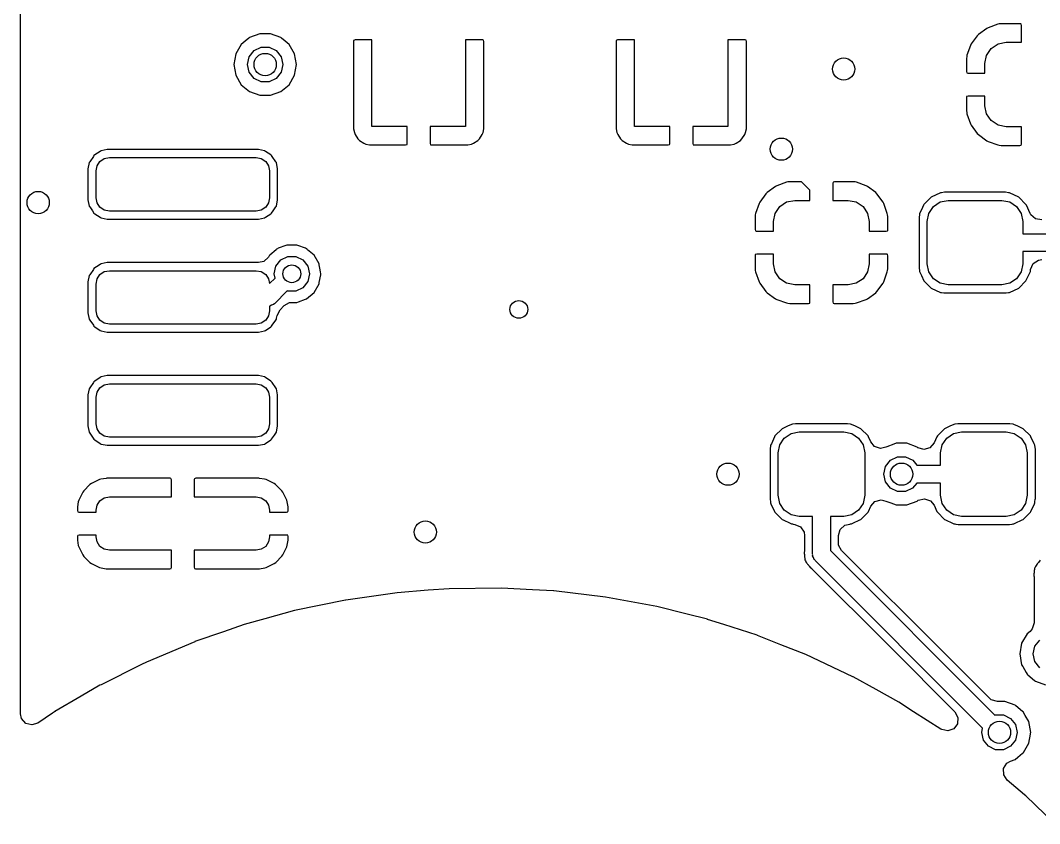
# Model space of a CAD drawing. Extents: x 115.8 to 161.6, y -138.1 to -93.2.
# Drawn here: x 133.45 to 144.9, y -108.83 to -99.8 of the extents above; entities that cross this region are included whole.
import ezdxf

# ---------------------------------------------------------------- set-up
doc = ezdxf.new("R2010")
doc.units = 0
doc.layers.add('BLACK', color=7, linetype='CONTINUOUS')

msp = doc.modelspace()

# ---------------------------------------------------------------- linework, layer by layer
at = {"layer": 'BLACK', "linetype": 'CONTINUOUS'}
for p, q in [((133.45, -107.591), (133.45, -93.826)), ((144.433, -99.8475), (144.323, -99.8862)), ((144.448, -99.8442), (144.433, -99.8475)), ((144.469, -99.8423), (144.448, -99.8442)), ((144.475, -99.842), (144.469, -99.8423)), ((144.682, -99.842), (144.475, -99.842)), ((144.69, -99.8437), (144.682, -99.842)), ((144.692, -99.8449), (144.69, -99.8437)), ((144.696, -99.8601), (144.692, -99.8449)), ((136.139, -99.9545), (136.025, -99.9962)), ((136.261, -99.9545), (136.139, -99.9545)), ((136.375, -99.9962), (136.261, -99.9545)), ((144.214, -99.9633), (144.201, -99.9765)), ((144.307, -99.8949), (144.214, -99.9633)), ((144.323, -99.8862), (144.307, -99.8949)), ((144.696, -100.05), (144.696, -99.8601)), ((135.931, -100.074), (135.87, -100.18)), ((135.975, -100.038), (135.931, -100.074)), ((136.016, -100.003), (135.975, -100.038)), ((136.025, -99.9962), (136.016, -100.003)), ((136.384, -100.003), (136.375, -99.9962)), ((136.425, -100.038), (136.384, -100.003)), ((136.469, -100.074), (136.425, -100.038)), ((136.53, -100.18), (136.469, -100.074)), ((137.194, -100.03), (137.192, -100.038)), ((137.192, -100.038), (137.192, -101.009)), ((137.195, -100.028), (137.194, -100.03)), ((137.21, -100.024), (137.195, -100.028)), ((137.4, -100.024), (137.21, -100.024)), ((137.4, -100.995), (137.4, -100.024)), ((138.644, -100.024), (138.45, -100.024)), ((138.45, -100.024), (138.45, -100.995)), ((138.652, -100.026), (138.644, -100.024)), ((138.654, -100.027), (138.652, -100.026)), ((138.658, -100.042), (138.654, -100.027)), ((138.658, -101.009), (138.658, -100.042)), ((140.144, -100.03), (140.142, -100.038)), ((140.142, -100.038), (140.142, -101.009)), ((140.145, -100.028), (140.144, -100.03)), ((140.16, -100.024), (140.145, -100.028)), ((140.35, -100.024), (140.16, -100.024)), ((140.35, -100.995), (140.35, -100.024)), ((141.594, -100.024), (141.4, -100.024)), ((141.4, -100.024), (141.4, -100.995)), ((141.602, -100.026), (141.594, -100.024)), ((141.604, -100.027), (141.602, -100.026)), ((141.608, -100.042), (141.604, -100.027)), ((141.608, -101.009), (141.608, -100.042)), ((144.132, -100.069), (144.124, -100.086)), ((144.201, -99.9765), (144.132, -100.069)), ((144.357, -100.12), (144.434, -100.068)), ((144.434, -100.068), (144.525, -100.05)), ((144.525, -100.05), (144.696, -100.05)), ((135.87, -100.18), (135.849, -100.3)), ((136.02, -100.213), (136.075, -100.143)), ((136.075, -100.143), (136.156, -100.105)), ((136.156, -100.105), (136.245, -100.105)), ((136.245, -100.105), (136.325, -100.144)), ((136.325, -100.144), (136.38, -100.213)), ((136.551, -100.3), (136.53, -100.18)), ((144.085, -100.196), (144.082, -100.211)), ((144.124, -100.086), (144.085, -100.196)), ((144.306, -100.197), (144.357, -100.12)), ((135.849, -100.3), (135.87, -100.42)), ((136, -100.3), (136.02, -100.213)), ((136.02, -100.386), (136, -100.3)), ((136.38, -100.213), (136.4, -100.3)), ((136.4, -100.301), (136.38, -100.387)), ((136.4, -100.3), (136.4, -100.301)), ((136.53, -100.42), (136.551, -100.3)), ((144.08, -100.231), (144.079, -100.237)), ((144.079, -100.237), (144.079, -100.378)), ((144.082, -100.211), (144.08, -100.231)), ((144.287, -100.287), (144.306, -100.197)), ((144.287, -100.396), (144.287, -100.287)), ((135.87, -100.42), (135.931, -100.526)), ((136.075, -100.456), (136.02, -100.386)), ((136.38, -100.387), (136.324, -100.457)), ((136.469, -100.526), (136.53, -100.42)), ((144.079, -100.378), (144.084, -100.393)), ((144.084, -100.393), (144.085, -100.394)), ((144.085, -100.394), (144.093, -100.396)), ((144.093, -100.396), (144.287, -100.396)), ((135.931, -100.526), (136.025, -100.604)), ((136.155, -100.495), (136.075, -100.456)), ((136.244, -100.495), (136.155, -100.495)), ((136.324, -100.457), (136.244, -100.495)), ((136.375, -100.604), (136.469, -100.526)), ((136.025, -100.604), (136.139, -100.645)), ((136.139, -100.645), (136.261, -100.645)), ((136.261, -100.645), (136.375, -100.604)), ((144.098, -100.654), (144.082, -100.658)), ((144.287, -100.654), (144.098, -100.654)), ((144.287, -100.762), (144.287, -100.654)), ((144.081, -100.66), (144.079, -100.668)), ((144.079, -100.668), (144.079, -100.813)), ((144.082, -100.658), (144.081, -100.66)), ((144.306, -100.853), (144.287, -100.762)), ((144.079, -100.813), (144.08, -100.819)), ((144.08, -100.819), (144.082, -100.839)), ((144.082, -100.839), (144.085, -100.854)), ((144.085, -100.854), (144.124, -100.964)), ((144.357, -100.93), (144.306, -100.853)), ((137.796, -100.995), (137.4, -100.995)), ((137.796, -101.189), (137.796, -100.995)), ((138.45, -100.995), (138.054, -100.995)), ((138.054, -100.995), (138.054, -101.185)), ((140.746, -100.995), (140.35, -100.995)), ((140.746, -101.189), (140.746, -100.995)), ((141.4, -100.995), (141.004, -100.995)), ((141.004, -100.995), (141.004, -101.185)), ((144.124, -100.964), (144.132, -100.981)), ((144.132, -100.981), (144.201, -101.074)), ((144.434, -100.982), (144.357, -100.93)), ((144.525, -101), (144.434, -100.982)), ((137.192, -101.009), (137.193, -101.022)), ((137.193, -101.022), (137.202, -101.064)), ((137.202, -101.064), (137.211, -101.086)), ((137.211, -101.086), (137.243, -101.135)), ((138.607, -101.135), (138.639, -101.086)), ((138.639, -101.086), (138.648, -101.064)), ((138.648, -101.064), (138.657, -101.022)), ((138.657, -101.022), (138.658, -101.009)), ((140.142, -101.009), (140.143, -101.022)), ((140.143, -101.022), (140.152, -101.064)), ((140.152, -101.064), (140.161, -101.086)), ((140.161, -101.086), (140.193, -101.135)), ((141.557, -101.135), (141.589, -101.086)), ((141.589, -101.086), (141.598, -101.064)), ((141.598, -101.064), (141.607, -101.022)), ((141.607, -101.022), (141.608, -101.009)), ((144.201, -101.074), (144.214, -101.087)), ((144.214, -101.087), (144.307, -101.155)), ((144.696, -101), (144.525, -101)), ((144.696, -101.194), (144.696, -101)), ((137.243, -101.135), (137.26, -101.152)), ((137.26, -101.152), (137.309, -101.184)), ((137.309, -101.184), (137.331, -101.193)), ((137.331, -101.193), (137.373, -101.202)), ((137.373, -101.202), (137.386, -101.203)), ((137.386, -101.203), (137.778, -101.203)), ((137.778, -101.203), (137.793, -101.199)), ((137.793, -101.199), (137.794, -101.197)), ((137.794, -101.197), (137.796, -101.189)), ((138.054, -101.185), (138.058, -101.2)), ((138.058, -101.2), (138.06, -101.201)), ((138.06, -101.201), (138.068, -101.203)), ((138.068, -101.203), (138.464, -101.203)), ((138.464, -101.203), (138.477, -101.202)), ((138.477, -101.202), (138.519, -101.193)), ((138.519, -101.193), (138.541, -101.184)), ((138.541, -101.184), (138.59, -101.152)), ((138.59, -101.152), (138.607, -101.135)), ((140.193, -101.135), (140.21, -101.152)), ((140.21, -101.152), (140.259, -101.184)), ((140.259, -101.184), (140.281, -101.193)), ((140.281, -101.193), (140.323, -101.202)), ((140.323, -101.202), (140.336, -101.203)), ((140.336, -101.203), (140.728, -101.203)), ((140.728, -101.203), (140.743, -101.199)), ((140.743, -101.199), (140.744, -101.197)), ((140.744, -101.197), (140.746, -101.189)), ((141.004, -101.185), (141.008, -101.2)), ((141.008, -101.2), (141.01, -101.201)), ((141.01, -101.201), (141.018, -101.203)), ((141.018, -101.203), (141.414, -101.203)), ((141.414, -101.203), (141.427, -101.202)), ((141.427, -101.202), (141.469, -101.193)), ((141.469, -101.193), (141.491, -101.184)), ((141.491, -101.184), (141.54, -101.152)), ((141.54, -101.152), (141.557, -101.135)), ((144.307, -101.155), (144.323, -101.164)), ((144.323, -101.164), (144.433, -101.203)), ((144.433, -101.203), (144.448, -101.206)), ((144.448, -101.206), (144.469, -101.208)), ((144.469, -101.208), (144.475, -101.208)), ((144.475, -101.208), (144.678, -101.208)), ((144.678, -101.208), (144.693, -101.204)), ((144.693, -101.204), (144.694, -101.202)), ((144.694, -101.202), (144.696, -101.194)), ((134.27, -101.332), (134.23, -101.391)), ((134.277, -101.322), (134.27, -101.332)), ((134.287, -101.315), (134.277, -101.322)), ((134.346, -101.275), (134.287, -101.315)), ((134.356, -101.268), (134.346, -101.275)), ((134.346, -101.275), (134.346, -101.275)), ((134.426, -101.254), (134.356, -101.268)), ((136.124, -101.254), (134.426, -101.254)), ((136.194, -101.268), (136.124, -101.254)), ((136.204, -101.275), (136.194, -101.268)), ((136.263, -101.315), (136.204, -101.275)), ((136.204, -101.275), (136.204, -101.275)), ((136.273, -101.322), (136.263, -101.315)), ((136.28, -101.332), (136.273, -101.322)), ((136.32, -101.391), (136.28, -101.332)), ((134.223, -101.401), (134.209, -101.471)), ((134.23, -101.391), (134.223, -101.401)), ((134.23, -101.391), (134.23, -101.391)), ((134.3, -101.495), (134.311, -101.438)), ((134.311, -101.438), (134.344, -101.389)), ((134.344, -101.389), (134.393, -101.356)), ((134.393, -101.356), (134.45, -101.345)), ((134.45, -101.345), (136.1, -101.345)), ((136.1, -101.345), (136.157, -101.356)), ((136.157, -101.356), (136.206, -101.389)), ((136.206, -101.389), (136.239, -101.438)), ((136.239, -101.438), (136.25, -101.495)), ((136.327, -101.401), (136.32, -101.391)), ((136.32, -101.391), (136.32, -101.391)), ((136.34, -101.471), (136.327, -101.401)), ((134.209, -101.471), (134.209, -101.819)), ((134.3, -101.795), (134.3, -101.495)), ((136.25, -101.495), (136.25, -101.795)), ((136.34, -101.819), (136.34, -101.471)), ((141.932, -101.67), (141.839, -101.738)), ((141.948, -101.661), (141.932, -101.67)), ((142.058, -101.622), (141.948, -101.661)), ((142.073, -101.619), (142.058, -101.622)), ((142.094, -101.617), (142.073, -101.619)), ((142.1, -101.617), (142.094, -101.617)), ((142.226, -101.617), (142.1, -101.617)), ((142.321, -101.712), (142.226, -101.617)), ((142.581, -101.623), (142.579, -101.631)), ((142.579, -101.631), (142.579, -101.825)), ((142.582, -101.621), (142.581, -101.623)), ((142.597, -101.617), (142.582, -101.621)), ((142.8, -101.617), (142.597, -101.617)), ((142.806, -101.617), (142.8, -101.617)), ((142.827, -101.619), (142.806, -101.617)), ((142.842, -101.622), (142.827, -101.619)), ((142.952, -101.661), (142.842, -101.622)), ((142.968, -101.67), (142.952, -101.661)), ((143.061, -101.738), (142.968, -101.67)), ((134.311, -101.852), (134.3, -101.795)), ((136.25, -101.795), (136.239, -101.852)), ((141.826, -101.751), (141.757, -101.844)), ((141.839, -101.738), (141.826, -101.751)), ((142.321, -101.825), (142.321, -101.712)), ((143.074, -101.751), (143.061, -101.738)), ((143.143, -101.844), (143.074, -101.751)), ((143.684, -101.79), (143.602, -101.871)), ((143.789, -101.741), (143.684, -101.79)), ((143.798, -101.74), (143.789, -101.741)), ((143.832, -101.735), (143.798, -101.74)), ((143.798, -101.74), (143.798, -101.74)), ((143.837, -101.734), (143.832, -101.735)), ((143.832, -101.735), (143.832, -101.735)), ((144.513, -101.734), (143.837, -101.734)), ((144.518, -101.735), (144.513, -101.734)), ((144.552, -101.74), (144.518, -101.735)), ((144.518, -101.735), (144.518, -101.735)), ((144.561, -101.741), (144.552, -101.74)), ((144.552, -101.74), (144.552, -101.74)), ((144.666, -101.79), (144.561, -101.741)), ((144.748, -101.871), (144.666, -101.79)), ((134.209, -101.819), (134.223, -101.889)), ((134.223, -101.889), (134.23, -101.899)), ((134.23, -101.899), (134.23, -101.899)), ((134.23, -101.899), (134.259, -101.942)), ((134.344, -101.901), (134.311, -101.852)), ((134.393, -101.934), (134.344, -101.901)), ((136.206, -101.901), (136.157, -101.934)), ((136.239, -101.852), (136.206, -101.901)), ((136.291, -101.942), (136.32, -101.899)), ((136.32, -101.899), (136.327, -101.889)), ((136.32, -101.899), (136.32, -101.899)), ((136.327, -101.889), (136.34, -101.819)), ((141.749, -101.861), (141.71, -101.971)), ((141.757, -101.844), (141.749, -101.861)), ((141.931, -101.972), (141.982, -101.895)), ((141.982, -101.895), (142.059, -101.843)), ((142.059, -101.843), (142.15, -101.825)), ((142.15, -101.825), (142.321, -101.825)), ((142.579, -101.825), (142.75, -101.825)), ((142.75, -101.825), (142.841, -101.843)), ((142.841, -101.843), (142.918, -101.895)), ((142.918, -101.895), (142.969, -101.972)), ((143.151, -101.861), (143.143, -101.844)), ((143.19, -101.971), (143.151, -101.861)), ((143.587, -101.904), (143.553, -101.976)), ((143.598, -101.881), (143.587, -101.904)), ((143.602, -101.871), (143.598, -101.881)), ((143.598, -101.881), (143.598, -101.881)), ((143.656, -101.972), (143.707, -101.895)), ((143.707, -101.895), (143.784, -101.843)), ((143.784, -101.843), (143.875, -101.825)), ((143.875, -101.825), (144.475, -101.825)), ((144.475, -101.825), (144.566, -101.843)), ((144.566, -101.843), (144.643, -101.895)), ((144.643, -101.895), (144.694, -101.972)), ((144.752, -101.881), (144.748, -101.871)), ((144.795, -101.973), (144.752, -101.881)), ((144.752, -101.881), (144.752, -101.881)), ((134.259, -101.942), (134.277, -101.968)), ((134.277, -101.968), (134.287, -101.975)), ((134.287, -101.975), (134.346, -102.015)), ((134.346, -102.015), (134.346, -102.015)), ((134.346, -102.015), (134.356, -102.022)), ((134.356, -102.022), (134.426, -102.035)), ((134.45, -101.945), (134.393, -101.934)), ((136.1, -101.945), (134.45, -101.945)), ((136.157, -101.934), (136.1, -101.945)), ((136.124, -102.035), (136.194, -102.022)), ((136.194, -102.022), (136.204, -102.015)), ((136.204, -102.015), (136.263, -101.975)), ((136.204, -102.015), (136.204, -102.015)), ((136.263, -101.975), (136.273, -101.968)), ((136.273, -101.968), (136.291, -101.942)), ((141.705, -102.006), (141.704, -102.012)), ((141.704, -102.012), (141.704, -102.153)), ((141.707, -101.986), (141.705, -102.006)), ((141.71, -101.971), (141.707, -101.986)), ((141.912, -102.062), (141.931, -101.972)), ((142.969, -101.972), (142.987, -102.062)), ((143.193, -101.986), (143.19, -101.971)), ((143.195, -102.006), (143.193, -101.986)), ((143.195, -102.012), (143.195, -102.006)), ((143.195, -102.157), (143.195, -102.012)), ((143.553, -101.976), (143.547, -102.024)), ((143.547, -102.024), (143.547, -102.576)), ((143.637, -102.062), (143.656, -101.972)), ((144.694, -101.972), (144.713, -102.062)), ((144.802, -101.987), (144.795, -101.973)), ((144.855, -102.034), (144.802, -101.987)), ((134.426, -102.035), (136.124, -102.035)), ((141.912, -102.171), (141.912, -102.062)), ((142.987, -102.062), (142.987, -102.171)), ((143.637, -102.537), (143.637, -102.062)), ((144.713, -102.062), (144.713, -102.2)), ((144.926, -102.045), (144.855, -102.034)), ((141.704, -102.153), (141.709, -102.168)), ((141.709, -102.168), (141.71, -102.169)), ((141.71, -102.169), (141.718, -102.171)), ((141.718, -102.171), (141.912, -102.171)), ((142.987, -102.171), (143.177, -102.171)), ((143.177, -102.171), (143.193, -102.167)), ((143.193, -102.167), (143.194, -102.165)), ((143.194, -102.165), (143.195, -102.157)), ((144.713, -102.2), (145.061, -102.2)), ((136.337, -102.368), (136.329, -102.375)), ((136.348, -102.364), (136.337, -102.368)), ((136.433, -102.333), (136.348, -102.364)), ((136.348, -102.364), (136.348, -102.364)), ((136.443, -102.329), (136.433, -102.333)), ((136.433, -102.333), (136.433, -102.333)), ((136.557, -102.329), (136.443, -102.329)), ((136.567, -102.333), (136.557, -102.329)), ((136.652, -102.364), (136.567, -102.333)), ((136.567, -102.333), (136.567, -102.333)), ((136.663, -102.368), (136.652, -102.364)), ((136.652, -102.364), (136.652, -102.364)), ((136.671, -102.375), (136.663, -102.368)), ((136.238, -102.462), (136.187, -102.511)), ((136.245, -102.45), (136.238, -102.462)), ((136.251, -102.441), (136.245, -102.45)), ((136.324, -102.38), (136.251, -102.441)), ((136.329, -102.375), (136.324, -102.38)), ((136.375, -102.493), (136.456, -102.455)), ((136.456, -102.455), (136.545, -102.455)), ((136.545, -102.455), (136.625, -102.494)), ((136.676, -102.38), (136.671, -102.375)), ((136.749, -102.441), (136.676, -102.38)), ((136.806, -102.539), (136.749, -102.441)), ((141.706, -102.435), (141.704, -102.443)), ((141.704, -102.443), (141.704, -102.588)), ((141.707, -102.433), (141.706, -102.435)), ((141.723, -102.429), (141.707, -102.433)), ((141.912, -102.429), (141.723, -102.429)), ((141.912, -102.537), (141.912, -102.429)), ((143.182, -102.429), (142.987, -102.429)), ((142.987, -102.429), (142.987, -102.537)), ((143.19, -102.431), (143.182, -102.429)), ((143.191, -102.432), (143.19, -102.431)), ((143.195, -102.447), (143.191, -102.432)), ((143.195, -102.588), (143.195, -102.447)), ((145.12, -102.4), (144.713, -102.4)), ((144.713, -102.4), (144.713, -102.537)), ((134.277, -102.592), (134.27, -102.602)), ((134.306, -102.572), (134.277, -102.592)), ((134.346, -102.545), (134.306, -102.572)), ((134.356, -102.538), (134.346, -102.545)), ((134.346, -102.545), (134.346, -102.545)), ((134.426, -102.524), (134.356, -102.538)), ((136.124, -102.524), (134.426, -102.524)), ((136.187, -102.511), (136.124, -102.523)), ((136.124, -102.523), (136.124, -102.524)), ((136.3, -102.65), (136.32, -102.563)), ((136.32, -102.563), (136.375, -102.493)), ((136.625, -102.494), (136.68, -102.563)), ((136.68, -102.563), (136.7, -102.65)), ((136.808, -102.55), (136.806, -102.539)), ((136.814, -102.588), (136.808, -102.55)), ((136.808, -102.55), (136.808, -102.55)), ((136.822, -102.629), (136.814, -102.588)), ((141.704, -102.588), (141.705, -102.594)), ((141.705, -102.594), (141.707, -102.614)), ((141.931, -102.628), (141.912, -102.537)), ((142.987, -102.537), (142.969, -102.628)), ((143.193, -102.614), (143.195, -102.594)), ((143.195, -102.594), (143.195, -102.588)), ((143.547, -102.576), (143.553, -102.624)), ((143.656, -102.628), (143.637, -102.537)), ((144.713, -102.537), (144.694, -102.628)), ((144.797, -102.624), (144.8, -102.6)), ((144.8, -102.6), (144.829, -102.535)), ((144.829, -102.535), (144.888, -102.496)), ((144.888, -102.496), (144.925, -102.49)), ((134.223, -102.671), (134.209, -102.741)), ((134.23, -102.661), (134.223, -102.671)), ((134.27, -102.602), (134.23, -102.661)), ((134.23, -102.661), (134.23, -102.661)), ((134.3, -102.765), (134.311, -102.708)), ((134.311, -102.708), (134.344, -102.659)), ((134.344, -102.659), (134.393, -102.626)), ((134.393, -102.626), (134.45, -102.615)), ((134.45, -102.615), (136.1, -102.615)), ((136.1, -102.615), (136.157, -102.626)), ((136.157, -102.626), (136.206, -102.659)), ((136.206, -102.659), (136.239, -102.708)), ((136.239, -102.708), (136.249, -102.76)), ((136.249, -102.76), (136.311, -102.698)), ((136.311, -102.698), (136.3, -102.65)), ((136.7, -102.651), (136.68, -102.737)), ((136.7, -102.65), (136.7, -102.651)), ((136.808, -102.749), (136.824, -102.661)), ((136.825, -102.65), (136.822, -102.629)), ((136.824, -102.661), (136.825, -102.65)), ((141.707, -102.614), (141.71, -102.629)), ((141.71, -102.629), (141.749, -102.739)), ((141.982, -102.705), (141.931, -102.628)), ((142.059, -102.757), (141.982, -102.705)), ((142.918, -102.705), (142.841, -102.757)), ((142.969, -102.628), (142.918, -102.705)), ((143.151, -102.739), (143.19, -102.629)), ((143.19, -102.629), (143.193, -102.614)), ((143.553, -102.624), (143.557, -102.632)), ((143.557, -102.632), (143.557, -102.632)), ((143.557, -102.632), (143.575, -102.671)), ((143.575, -102.671), (143.602, -102.729)), ((143.707, -102.705), (143.656, -102.628)), ((143.784, -102.757), (143.707, -102.705)), ((144.643, -102.705), (144.566, -102.757)), ((144.694, -102.628), (144.643, -102.705)), ((144.748, -102.729), (144.775, -102.671)), ((144.775, -102.671), (144.793, -102.632)), ((144.793, -102.632), (144.797, -102.624)), ((144.793, -102.632), (144.793, -102.632)), ((134.209, -102.741), (134.209, -103.089)), ((134.3, -103.065), (134.3, -102.765)), ((136.624, -102.807), (136.544, -102.845)), ((136.68, -102.737), (136.624, -102.807)), ((136.749, -102.859), (136.806, -102.761)), ((136.806, -102.761), (136.808, -102.749)), ((141.749, -102.739), (141.757, -102.756)), ((141.757, -102.756), (141.826, -102.849)), ((142.15, -102.775), (142.059, -102.757)), ((142.321, -102.775), (142.15, -102.775)), ((142.321, -102.969), (142.321, -102.775)), ((142.75, -102.775), (142.579, -102.775)), ((142.579, -102.775), (142.579, -102.965)), ((142.841, -102.757), (142.75, -102.775)), ((143.074, -102.849), (143.143, -102.756)), ((143.143, -102.756), (143.151, -102.739)), ((143.602, -102.729), (143.684, -102.81)), ((143.684, -102.81), (143.789, -102.859)), ((143.875, -102.775), (143.784, -102.757)), ((144.475, -102.775), (143.875, -102.775)), ((144.566, -102.757), (144.475, -102.775)), ((144.561, -102.859), (144.666, -102.81)), ((144.666, -102.81), (144.748, -102.729)), ((136.449, -102.842), (136.306, -102.986)), ((136.455, -102.845), (136.449, -102.842)), ((136.544, -102.845), (136.455, -102.845)), ((136.574, -102.964), (136.652, -102.936)), ((136.652, -102.936), (136.663, -102.932)), ((136.652, -102.936), (136.652, -102.936)), ((136.663, -102.932), (136.749, -102.859)), ((141.826, -102.849), (141.839, -102.862)), ((141.839, -102.862), (141.932, -102.93)), ((141.932, -102.93), (141.948, -102.939)), ((141.948, -102.939), (142.058, -102.978)), ((142.842, -102.978), (142.952, -102.939)), ((142.952, -102.939), (142.968, -102.93)), ((142.968, -102.93), (143.061, -102.862)), ((143.061, -102.862), (143.074, -102.849)), ((143.789, -102.859), (143.798, -102.86)), ((143.798, -102.86), (143.798, -102.86)), ((143.798, -102.86), (143.824, -102.864)), ((143.824, -102.864), (143.837, -102.865)), ((143.837, -102.865), (144.513, -102.865)), ((144.513, -102.865), (144.526, -102.864)), ((144.526, -102.864), (144.552, -102.86)), ((144.552, -102.86), (144.561, -102.859)), ((144.552, -102.86), (144.552, -102.86)), ((136.251, -103.014), (136.25, -103.014)), ((136.25, -103.014), (136.25, -103.065)), ((136.272, -103.003), (136.251, -103.014)), ((136.294, -102.996), (136.272, -103.003)), ((136.299, -102.989), (136.294, -102.996)), ((136.306, -102.986), (136.299, -102.989)), ((136.335, -103.117), (136.368, -103.054)), ((136.368, -103.054), (136.376, -103.047)), ((136.376, -103.047), (136.377, -103.046)), ((136.377, -103.046), (136.388, -103.037)), ((136.388, -103.037), (136.392, -103.027)), ((136.392, -103.027), (136.393, -103.026)), ((136.393, -103.026), (136.412, -103.007)), ((136.412, -103.007), (136.474, -102.973)), ((136.474, -102.973), (136.501, -102.971)), ((136.501, -102.971), (136.557, -102.971)), ((136.557, -102.971), (136.574, -102.964)), ((142.058, -102.978), (142.073, -102.981)), ((142.073, -102.981), (142.094, -102.983)), ((142.094, -102.983), (142.1, -102.983)), ((142.1, -102.983), (142.303, -102.983)), ((142.303, -102.983), (142.318, -102.979)), ((142.318, -102.979), (142.319, -102.977)), ((142.319, -102.977), (142.321, -102.969)), ((142.579, -102.965), (142.583, -102.98)), ((142.583, -102.98), (142.585, -102.981)), ((142.585, -102.981), (142.593, -102.983)), ((142.593, -102.983), (142.8, -102.983)), ((142.8, -102.983), (142.806, -102.983)), ((142.806, -102.983), (142.827, -102.981)), ((142.827, -102.981), (142.842, -102.978)), ((134.209, -103.089), (134.223, -103.159)), ((134.223, -103.159), (134.23, -103.169)), ((134.23, -103.169), (134.23, -103.169)), ((134.23, -103.169), (134.27, -103.228)), ((134.311, -103.122), (134.3, -103.065)), ((134.344, -103.171), (134.311, -103.122)), ((134.393, -103.204), (134.344, -103.171)), ((136.206, -103.171), (136.157, -103.204)), ((136.239, -103.122), (136.206, -103.171)), ((136.25, -103.065), (136.239, -103.122)), ((136.28, -103.228), (136.32, -103.169)), ((136.32, -103.169), (136.327, -103.159)), ((136.32, -103.169), (136.32, -103.169)), ((136.327, -103.159), (136.329, -103.147)), ((136.329, -103.147), (136.335, -103.117)), ((136.329, -103.147), (136.329, -103.147)), ((134.27, -103.228), (134.277, -103.238)), ((134.277, -103.238), (134.287, -103.245)), ((134.287, -103.245), (134.346, -103.285)), ((134.346, -103.285), (134.346, -103.285)), ((134.346, -103.285), (134.356, -103.292)), ((134.45, -103.215), (134.393, -103.204)), ((136.1, -103.215), (134.45, -103.215)), ((136.157, -103.204), (136.1, -103.215)), ((136.194, -103.292), (136.204, -103.285)), ((136.204, -103.285), (136.263, -103.245)), ((136.204, -103.285), (136.204, -103.285)), ((136.263, -103.245), (136.273, -103.238)), ((136.273, -103.238), (136.28, -103.228)), ((134.356, -103.292), (134.426, -103.305)), ((134.426, -103.305), (136.124, -103.305)), ((136.124, -103.305), (136.194, -103.292)), ((134.287, -103.855), (134.277, -103.862)), ((134.346, -103.815), (134.287, -103.855)), ((134.356, -103.808), (134.346, -103.815)), ((134.346, -103.815), (134.346, -103.815)), ((134.426, -103.794), (134.356, -103.808)), ((136.124, -103.794), (134.426, -103.794)), ((136.194, -103.808), (136.124, -103.794)), ((136.204, -103.815), (136.194, -103.808)), ((136.263, -103.855), (136.204, -103.815)), ((136.204, -103.815), (136.204, -103.815)), ((136.273, -103.862), (136.263, -103.855)), ((134.223, -103.941), (134.209, -104.011)), ((134.23, -103.931), (134.223, -103.941)), ((134.27, -103.872), (134.23, -103.931)), ((134.23, -103.931), (134.23, -103.931)), ((134.277, -103.862), (134.27, -103.872)), ((134.311, -103.978), (134.344, -103.929)), ((134.344, -103.929), (134.393, -103.896)), ((134.393, -103.896), (134.45, -103.885)), ((134.45, -103.885), (136.1, -103.885)), ((136.1, -103.885), (136.157, -103.896)), ((136.157, -103.896), (136.206, -103.929)), ((136.206, -103.929), (136.239, -103.978)), ((136.28, -103.872), (136.273, -103.862)), ((136.32, -103.931), (136.28, -103.872)), ((136.327, -103.941), (136.32, -103.931)), ((136.32, -103.931), (136.32, -103.931)), ((136.34, -104.011), (136.327, -103.941)), ((134.209, -104.011), (134.209, -104.359)), ((134.3, -104.035), (134.311, -103.978)), ((134.3, -104.335), (134.3, -104.035)), ((136.239, -103.978), (136.25, -104.035)), ((136.25, -104.035), (136.25, -104.335)), ((136.34, -104.359), (136.34, -104.011)), ((134.209, -104.359), (134.223, -104.429)), ((134.223, -104.429), (134.23, -104.439)), ((134.311, -104.392), (134.3, -104.335)), ((134.344, -104.441), (134.311, -104.392)), ((136.239, -104.392), (136.206, -104.441)), ((136.25, -104.335), (136.239, -104.392)), ((136.32, -104.439), (136.327, -104.429)), ((136.327, -104.429), (136.34, -104.359)), ((142.009, -104.39), (141.927, -104.471)), ((142.075, -104.359), (142.009, -104.39)), ((142.105, -104.345), (142.075, -104.359)), ((142.114, -104.341), (142.105, -104.345)), ((142.105, -104.345), (142.105, -104.345)), ((142.109, -104.443), (142.2, -104.425)), ((142.123, -104.34), (142.114, -104.341)), ((142.157, -104.335), (142.123, -104.34)), ((142.123, -104.34), (142.123, -104.34)), ((142.162, -104.334), (142.157, -104.335)), ((142.157, -104.335), (142.157, -104.335)), ((142.738, -104.334), (142.162, -104.334)), ((142.2, -104.425), (142.7, -104.425)), ((142.7, -104.425), (142.791, -104.443)), ((142.743, -104.335), (142.738, -104.334)), ((142.777, -104.34), (142.743, -104.335)), ((142.743, -104.335), (142.743, -104.335)), ((142.786, -104.341), (142.777, -104.34)), ((142.777, -104.34), (142.777, -104.34)), ((142.795, -104.345), (142.786, -104.341)), ((142.825, -104.359), (142.795, -104.345)), ((142.795, -104.345), (142.795, -104.345)), ((142.891, -104.39), (142.825, -104.359)), ((142.973, -104.471), (142.891, -104.39)), ((143.834, -104.39), (143.752, -104.471)), ((143.9, -104.359), (143.834, -104.39)), ((143.93, -104.345), (143.9, -104.359)), ((143.939, -104.341), (143.93, -104.345)), ((143.93, -104.345), (143.93, -104.345)), ((143.934, -104.443), (144.025, -104.425)), ((143.948, -104.34), (143.939, -104.341)), ((143.982, -104.335), (143.948, -104.34)), ((143.948, -104.34), (143.948, -104.34)), ((143.987, -104.334), (143.982, -104.335)), ((143.982, -104.335), (143.982, -104.335)), ((144.563, -104.334), (143.987, -104.334)), ((144.025, -104.425), (144.525, -104.425)), ((144.525, -104.425), (144.616, -104.443)), ((144.568, -104.335), (144.563, -104.334)), ((144.602, -104.34), (144.568, -104.335)), ((144.568, -104.335), (144.568, -104.335)), ((144.611, -104.341), (144.602, -104.34)), ((144.602, -104.34), (144.602, -104.34)), ((144.62, -104.345), (144.611, -104.341)), ((144.65, -104.359), (144.62, -104.345)), ((144.62, -104.345), (144.62, -104.345)), ((144.716, -104.39), (144.65, -104.359)), ((144.798, -104.471), (144.716, -104.39)), ((134.23, -104.439), (134.23, -104.439)), ((134.23, -104.439), (134.245, -104.461)), ((134.245, -104.461), (134.277, -104.508)), ((134.277, -104.508), (134.287, -104.515)), ((134.287, -104.515), (134.346, -104.555)), ((134.393, -104.474), (134.344, -104.441)), ((134.45, -104.485), (134.393, -104.474)), ((136.1, -104.485), (134.45, -104.485)), ((136.157, -104.474), (136.1, -104.485)), ((136.206, -104.441), (136.157, -104.474)), ((136.204, -104.555), (136.263, -104.515)), ((136.263, -104.515), (136.273, -104.508)), ((136.273, -104.508), (136.305, -104.461)), ((136.305, -104.461), (136.32, -104.439)), ((136.32, -104.439), (136.32, -104.439)), ((141.923, -104.481), (141.887, -104.558)), ((141.927, -104.471), (141.923, -104.481)), ((141.923, -104.481), (141.923, -104.481)), ((141.981, -104.572), (142.032, -104.495)), ((142.032, -104.495), (142.109, -104.443)), ((142.791, -104.443), (142.868, -104.495)), ((142.868, -104.495), (142.919, -104.572)), ((142.977, -104.481), (142.973, -104.471)), ((143.004, -104.539), (142.977, -104.481)), ((142.977, -104.481), (142.977, -104.481)), ((143.045, -104.588), (143.004, -104.539)), ((143.748, -104.481), (143.716, -104.55)), ((143.752, -104.471), (143.748, -104.481)), ((143.748, -104.481), (143.748, -104.481)), ((143.806, -104.572), (143.857, -104.495)), ((143.857, -104.495), (143.934, -104.443)), ((144.616, -104.443), (144.693, -104.495)), ((144.693, -104.495), (144.744, -104.572)), ((144.802, -104.481), (144.798, -104.471)), ((144.838, -104.558), (144.802, -104.481)), ((144.802, -104.481), (144.802, -104.481)), ((134.346, -104.555), (134.346, -104.555)), ((134.346, -104.555), (134.356, -104.562)), ((134.356, -104.562), (134.426, -104.575)), ((134.426, -104.575), (136.124, -104.575)), ((136.124, -104.575), (136.194, -104.562)), ((136.194, -104.562), (136.204, -104.555)), ((136.204, -104.555), (136.204, -104.555)), ((141.878, -104.576), (141.872, -104.624)), ((141.872, -104.624), (141.872, -105.176)), ((141.887, -104.558), (141.878, -104.576)), ((141.963, -104.662), (141.981, -104.572)), ((141.963, -105.137), (141.963, -104.662)), ((142.919, -104.572), (142.938, -104.662)), ((142.938, -104.662), (142.938, -105.137)), ((143.112, -104.611), (143.045, -104.588)), ((143.175, -104.596), (143.112, -104.611)), ((143.185, -104.592), (143.175, -104.596)), ((143.175, -104.596), (143.175, -104.596)), ((143.263, -104.564), (143.185, -104.592)), ((143.185, -104.592), (143.185, -104.592)), ((143.289, -104.554), (143.263, -104.564)), ((143.411, -104.554), (143.289, -104.554)), ((143.525, -104.596), (143.411, -104.554)), ((143.534, -104.603), (143.525, -104.596)), ((143.538, -104.606), (143.534, -104.603)), ((143.6, -104.623), (143.538, -104.606)), ((143.669, -104.603), (143.6, -104.623)), ((143.716, -104.55), (143.669, -104.603)), ((143.787, -104.662), (143.806, -104.572)), ((143.787, -104.8), (143.787, -104.662)), ((144.744, -104.572), (144.762, -104.662)), ((144.762, -104.662), (144.762, -105.137)), ((144.847, -104.576), (144.838, -104.558)), ((144.853, -104.624), (144.847, -104.576)), ((144.853, -105.176), (144.853, -104.624)), ((143.17, -104.813), (143.225, -104.743)), ((143.225, -104.743), (143.306, -104.705)), ((143.306, -104.705), (143.395, -104.705)), ((143.395, -104.705), (143.475, -104.744)), ((143.475, -104.744), (143.52, -104.8)), ((143.15, -104.9), (143.17, -104.813)), ((143.52, -104.8), (143.787, -104.8)), ((134.248, -105.005), (134.231, -105.017)), ((134.337, -104.962), (134.248, -105.005)), ((134.355, -104.956), (134.337, -104.962)), ((134.412, -104.948), (134.355, -104.956)), ((134.421, -104.947), (134.412, -104.948)), ((135.132, -104.947), (134.421, -104.947)), ((135.14, -104.949), (135.132, -104.947)), ((135.142, -104.95), (135.14, -104.949)), ((135.146, -104.965), (135.142, -104.95)), ((135.146, -105.155), (135.146, -104.965)), ((135.406, -104.953), (135.404, -104.961)), ((135.404, -104.961), (135.404, -105.155)), ((135.407, -104.951), (135.406, -104.953)), ((135.422, -104.947), (135.407, -104.951)), ((136.129, -104.947), (135.422, -104.947)), ((136.138, -104.948), (136.129, -104.947)), ((136.194, -104.956), (136.138, -104.948)), ((136.212, -104.961), (136.194, -104.956)), ((136.301, -105.005), (136.212, -104.961)), ((136.318, -105.017), (136.301, -105.005)), ((143.17, -104.986), (143.15, -104.9)), ((143.225, -105.056), (143.17, -104.986)), ((143.52, -105), (143.474, -105.057)), ((143.787, -105), (143.52, -105)), ((143.787, -105.137), (143.787, -105)), ((134.15, -105.104), (134.106, -105.193)), ((134.162, -105.087), (134.15, -105.104)), ((134.231, -105.017), (134.162, -105.087)), ((136.388, -105.086), (136.318, -105.017)), ((136.4, -105.103), (136.388, -105.086)), ((136.443, -105.192), (136.4, -105.103)), ((143.305, -105.095), (143.225, -105.056)), ((143.394, -105.095), (143.305, -105.095)), ((143.474, -105.057), (143.394, -105.095)), ((134.101, -105.211), (134.093, -105.267)), ((134.106, -105.193), (134.101, -105.211)), ((134.311, -105.248), (134.344, -105.199)), ((134.344, -105.199), (134.393, -105.166)), ((134.393, -105.166), (134.45, -105.155)), ((134.45, -105.155), (135.146, -105.155)), ((135.404, -105.155), (136.1, -105.155)), ((136.1, -105.155), (136.157, -105.166)), ((136.157, -105.166), (136.206, -105.199)), ((136.206, -105.199), (136.239, -105.248)), ((136.449, -105.21), (136.443, -105.192)), ((136.457, -105.267), (136.449, -105.21)), ((141.872, -105.176), (141.873, -105.18)), ((141.873, -105.18), (141.877, -105.21)), ((141.877, -105.21), (141.878, -105.224)), ((141.878, -105.224), (141.882, -105.232)), ((141.882, -105.232), (141.882, -105.232)), ((141.882, -105.232), (141.923, -105.319)), ((141.981, -105.228), (141.963, -105.137)), ((142.032, -105.305), (141.981, -105.228)), ((142.919, -105.228), (142.868, -105.305)), ((142.938, -105.137), (142.919, -105.228)), ((143.004, -105.261), (143.051, -105.208)), ((143.051, -105.208), (143.119, -105.189)), ((143.119, -105.189), (143.174, -105.204)), ((143.174, -105.204), (143.175, -105.204)), ((143.175, -105.204), (143.185, -105.208)), ((143.185, -105.208), (143.185, -105.208)), ((143.185, -105.208), (143.229, -105.224)), ((143.229, -105.224), (143.289, -105.245)), ((143.411, -105.245), (143.525, -105.204)), ((143.525, -105.204), (143.534, -105.197)), ((143.534, -105.197), (143.538, -105.194)), ((143.538, -105.194), (143.607, -105.177)), ((143.607, -105.177), (143.674, -105.201)), ((143.674, -105.201), (143.716, -105.25)), ((143.806, -105.228), (143.787, -105.137)), ((143.857, -105.305), (143.806, -105.228)), ((144.744, -105.228), (144.693, -105.305)), ((144.762, -105.137), (144.744, -105.228)), ((144.802, -105.319), (144.843, -105.232)), ((144.843, -105.232), (144.847, -105.224)), ((144.843, -105.232), (144.843, -105.232)), ((144.847, -105.224), (144.848, -105.21)), ((144.848, -105.21), (144.852, -105.18)), ((144.852, -105.18), (144.853, -105.176)), ((134.093, -105.267), (134.092, -105.276)), ((134.092, -105.276), (134.092, -105.308)), ((134.092, -105.308), (134.096, -105.323)), ((134.096, -105.323), (134.098, -105.324)), ((134.098, -105.324), (134.106, -105.326)), ((134.106, -105.326), (134.3, -105.326)), ((134.3, -105.305), (134.311, -105.248)), ((134.3, -105.326), (134.3, -105.305)), ((136.239, -105.248), (136.25, -105.305)), ((136.25, -105.305), (136.25, -105.326)), ((136.25, -105.326), (136.44, -105.326)), ((136.44, -105.326), (136.455, -105.322)), ((136.455, -105.322), (136.456, -105.32)), ((136.456, -105.32), (136.458, -105.312)), ((136.458, -105.276), (136.457, -105.267)), ((136.458, -105.312), (136.458, -105.276)), ((141.923, -105.319), (141.927, -105.329)), ((141.927, -105.329), (142.009, -105.41)), ((142.109, -105.357), (142.032, -105.305)), ((142.868, -105.305), (142.791, -105.357)), ((142.891, -105.41), (142.973, -105.329)), ((142.973, -105.329), (142.977, -105.319)), ((142.977, -105.319), (143.004, -105.261)), ((143.289, -105.245), (143.411, -105.245)), ((143.716, -105.25), (143.748, -105.319)), ((143.748, -105.319), (143.752, -105.329)), ((143.752, -105.329), (143.834, -105.41)), ((143.934, -105.357), (143.857, -105.305)), ((144.693, -105.305), (144.616, -105.357)), ((144.716, -105.41), (144.798, -105.329)), ((144.798, -105.329), (144.802, -105.319)), ((142.009, -105.41), (142.019, -105.415)), ((142.019, -105.415), (142.019, -105.415)), ((142.019, -105.415), (142.099, -105.452)), ((142.099, -105.452), (142.114, -105.459)), ((142.2, -105.375), (142.109, -105.357)), ((142.114, -105.459), (142.123, -105.46)), ((142.123, -105.46), (142.123, -105.46)), ((142.123, -105.46), (142.132, -105.462)), ((142.132, -105.462), (142.15, -105.464)), ((142.35, -105.375), (142.2, -105.375)), ((142.35, -105.8), (142.35, -105.375)), ((142.7, -105.375), (142.55, -105.375)), ((142.55, -105.375), (142.55, -105.759)), ((142.791, -105.357), (142.7, -105.375)), ((142.75, -105.464), (142.768, -105.462)), ((142.768, -105.462), (142.777, -105.46)), ((142.777, -105.46), (142.786, -105.459)), ((142.777, -105.46), (142.777, -105.46)), ((142.786, -105.459), (142.801, -105.452)), ((142.801, -105.452), (142.881, -105.415)), ((142.881, -105.415), (142.891, -105.41)), ((142.881, -105.415), (142.881, -105.415)), ((143.834, -105.41), (143.844, -105.415)), ((143.844, -105.415), (143.844, -105.415)), ((143.844, -105.415), (143.924, -105.452)), ((143.924, -105.452), (143.939, -105.459)), ((144.025, -105.375), (143.934, -105.357)), ((143.939, -105.459), (143.948, -105.46)), ((143.948, -105.46), (143.948, -105.46)), ((143.948, -105.46), (143.959, -105.462)), ((143.959, -105.462), (143.987, -105.465)), ((144.525, -105.375), (144.025, -105.375)), ((144.616, -105.357), (144.525, -105.375)), ((144.563, -105.465), (144.591, -105.462)), ((144.591, -105.462), (144.602, -105.46)), ((144.602, -105.46), (144.611, -105.459)), ((144.602, -105.46), (144.602, -105.46)), ((144.611, -105.459), (144.626, -105.452)), ((144.626, -105.452), (144.706, -105.415)), ((144.706, -105.415), (144.716, -105.41)), ((144.706, -105.415), (144.706, -105.415)), ((142.15, -105.464), (142.215, -105.493)), ((142.215, -105.493), (142.254, -105.552)), ((142.254, -105.552), (142.26, -105.589)), ((142.641, -105.589), (142.661, -105.521)), ((142.661, -105.521), (142.714, -105.474)), ((142.714, -105.474), (142.75, -105.464)), ((143.987, -105.465), (144.563, -105.465)), ((134.094, -105.59), (134.092, -105.598)), ((134.092, -105.598), (134.092, -105.634)), ((134.092, -105.634), (134.093, -105.643)), ((134.093, -105.643), (134.101, -105.7)), ((134.095, -105.588), (134.094, -105.59)), ((134.11, -105.584), (134.095, -105.588)), ((134.3, -105.584), (134.11, -105.584)), ((134.3, -105.605), (134.3, -105.584)), ((134.311, -105.662), (134.3, -105.605)), ((134.344, -105.711), (134.311, -105.662)), ((136.239, -105.662), (136.206, -105.711)), ((136.25, -105.605), (136.239, -105.662)), ((136.444, -105.584), (136.25, -105.584)), ((136.25, -105.584), (136.25, -105.605)), ((136.452, -105.586), (136.444, -105.584)), ((136.449, -105.699), (136.457, -105.643)), ((136.454, -105.587), (136.452, -105.586)), ((136.458, -105.602), (136.454, -105.587)), ((136.457, -105.643), (136.458, -105.634)), ((136.458, -105.634), (136.458, -105.602)), ((142.26, -105.589), (142.26, -105.767)), ((142.641, -105.669), (142.641, -105.589)), ((142.643, -105.696), (142.641, -105.669)), ((134.101, -105.7), (134.107, -105.718)), ((134.107, -105.718), (134.15, -105.807)), ((134.15, -105.807), (134.162, -105.824)), ((134.393, -105.744), (134.344, -105.711)), ((134.45, -105.755), (134.393, -105.744)), ((135.146, -105.755), (134.45, -105.755)), ((135.146, -105.949), (135.146, -105.755)), ((136.1, -105.755), (135.404, -105.755)), ((135.404, -105.755), (135.404, -105.945)), ((136.157, -105.744), (136.1, -105.755)), ((136.206, -105.711), (136.157, -105.744)), ((136.388, -105.823), (136.4, -105.806)), ((136.4, -105.806), (136.444, -105.717)), ((136.444, -105.717), (136.449, -105.699)), ((142.259, -105.768), (142.256, -105.778)), ((142.256, -105.778), (142.257, -105.792)), ((142.257, -105.792), (142.257, -105.792)), ((142.257, -105.792), (142.259, -105.804)), ((142.26, -105.767), (142.259, -105.768)), ((142.259, -105.804), (142.259, -105.811)), ((142.352, -105.808), (142.35, -105.8)), ((142.55, -105.759), (144.399, -107.608)), ((142.677, -105.758), (142.643, -105.696)), ((143.839, -106.92), (142.677, -105.758)), ((134.162, -105.824), (134.232, -105.893)), ((134.232, -105.893), (134.249, -105.905)), ((134.249, -105.905), (134.338, -105.949)), ((136.213, -105.948), (136.302, -105.905)), ((136.302, -105.905), (136.319, -105.893)), ((136.319, -105.893), (136.388, -105.823)), ((142.259, -105.811), (142.26, -105.814)), ((142.26, -105.814), (142.26, -105.821)), ((142.26, -105.821), (142.261, -105.828)), ((142.261, -105.828), (142.261, -105.832)), ((142.261, -105.832), (142.263, -105.839)), ((142.263, -105.839), (142.264, -105.85)), ((142.264, -105.85), (142.264, -105.85)), ((142.264, -105.85), (142.265, -105.864)), ((142.265, -105.864), (142.271, -105.874)), ((142.271, -105.874), (142.274, -105.885)), ((142.274, -105.885), (142.283, -105.896)), ((142.283, -105.896), (142.283, -105.896)), ((142.283, -105.896), (142.29, -105.905)), ((142.29, -105.905), (142.294, -105.911)), ((142.294, -105.911), (142.296, -105.913)), ((142.296, -105.913), (142.3, -105.919)), ((142.3, -105.919), (142.305, -105.924)), ((142.351, -105.816), (142.352, -105.808)), ((142.362, -105.837), (142.351, -105.816)), ((142.369, -105.859), (142.362, -105.837)), ((142.376, -105.864), (142.369, -105.859)), ((142.379, -105.871), (142.376, -105.864)), ((144.261, -107.752), (142.379, -105.871)), ((144.869, -105.916), (144.862, -105.925)), ((144.873, -105.911), (144.869, -105.916)), ((144.875, -105.908), (144.873, -105.911)), ((144.879, -105.902), (144.875, -105.908)), ((144.884, -105.897), (144.879, -105.902)), ((144.886, -105.894), (144.884, -105.897)), ((144.891, -105.889), (144.886, -105.894)), ((144.898, -105.879), (144.891, -105.889)), ((144.907, -105.868), (144.898, -105.879)), ((144.898, -105.879), (144.898, -105.879)), ((134.338, -105.949), (134.356, -105.954)), ((134.356, -105.954), (134.412, -105.962)), ((134.412, -105.962), (134.421, -105.963)), ((134.421, -105.963), (135.128, -105.963)), ((135.128, -105.963), (135.143, -105.959)), ((135.143, -105.959), (135.144, -105.957)), ((135.144, -105.957), (135.146, -105.949)), ((135.404, -105.945), (135.408, -105.96)), ((135.408, -105.96), (135.41, -105.961)), ((135.41, -105.961), (135.418, -105.963)), ((135.418, -105.963), (136.129, -105.963)), ((136.129, -105.963), (136.138, -105.962)), ((136.138, -105.962), (136.195, -105.954)), ((136.195, -105.954), (136.213, -105.948)), ((142.305, -105.924), (142.307, -105.927)), ((142.307, -105.927), (142.312, -105.933)), ((142.312, -105.933), (142.328, -105.953)), ((142.328, -105.953), (142.338, -105.957)), ((142.338, -105.957), (142.339, -105.958)), ((142.339, -105.958), (143.222, -106.841)), ((144.837, -106.018), (144.835, -106.043)), ((144.838, -106.01), (144.837, -106.018)), ((144.84, -105.993), (144.838, -106)), ((144.838, -106), (144.838, -106.007)), ((144.838, -106.007), (144.838, -106.01)), ((144.841, -105.982), (144.84, -105.989)), ((144.84, -105.989), (144.84, -105.993)), ((144.843, -105.971), (144.841, -105.982)), ((144.844, -105.957), (144.843, -105.971)), ((144.843, -105.971), (144.843, -105.971)), ((144.85, -105.947), (144.844, -105.957)), ((144.853, -105.936), (144.85, -105.947)), ((144.862, -105.925), (144.853, -105.936)), ((144.862, -105.925), (144.862, -105.925)), ((144.835, -106.043), (144.838, -106.053)), ((144.838, -106.053), (144.838, -106.055)), ((144.838, -106.055), (144.838, -106.57)), ((137.682, -106.232), (137.105, -106.314)), ((137.684, -106.232), (137.682, -106.232)), ((137.682, -106.232), (137.682, -106.232)), ((138.032, -106.205), (137.684, -106.232)), ((138.267, -106.187), (138.032, -106.205)), ((138.269, -106.187), (138.267, -106.187)), ((138.267, -106.187), (138.267, -106.187)), ((138.855, -106.181), (138.269, -106.187)), ((139.203, -106.199), (138.855, -106.181)), ((139.439, -106.212), (139.203, -106.199)), ((139.441, -106.212), (139.439, -106.212)), ((139.439, -106.212), (139.439, -106.212)), ((139.443, -106.212), (139.441, -106.212)), ((140.022, -106.28), (139.443, -106.212)), ((139.443, -106.212), (139.443, -106.212)), ((137.101, -106.314), (136.53, -106.433)), ((137.103, -106.314), (137.101, -106.314)), ((137.101, -106.314), (137.101, -106.314)), ((137.105, -106.314), (137.103, -106.314)), ((137.105, -106.314), (137.105, -106.314)), ((140.024, -106.281), (140.022, -106.28)), ((140.601, -106.387), (140.024, -106.281)), ((136.528, -106.433), (136.198, -106.525)), ((136.53, -106.433), (136.528, -106.433)), ((136.53, -106.433), (136.53, -106.433)), ((140.942, -106.473), (140.601, -106.387)), ((141.168, -106.53), (140.942, -106.473)), ((135.963, -106.59), (135.731, -106.67)), ((135.965, -106.589), (135.963, -106.59)), ((136.198, -106.525), (135.965, -106.589)), ((135.965, -106.589), (135.965, -106.589)), ((141.17, -106.531), (141.168, -106.53)), ((141.168, -106.53), (141.168, -106.53)), ((141.171, -106.531), (141.17, -106.531)), ((141.355, -106.59), (141.171, -106.531)), ((141.171, -106.531), (141.171, -106.531)), ((141.728, -106.71), (141.355, -106.59)), ((144.838, -106.57), (144.818, -106.638)), ((135.731, -106.67), (135.411, -106.781)), ((141.73, -106.711), (141.728, -106.71)), ((141.995, -106.816), (141.73, -106.711)), ((141.73, -106.711), (141.73, -106.711)), ((144.76, -106.695), (144.699, -106.8)), ((144.793, -106.667), (144.76, -106.695)), ((144.818, -106.638), (144.793, -106.667)), ((135.409, -106.782), (134.868, -107.01)), ((135.411, -106.781), (135.409, -106.782)), ((135.411, -106.781), (135.411, -106.781)), ((142.274, -106.926), (141.995, -106.816)), ((144.699, -106.8), (144.678, -106.92)), ((144.829, -106.92), (144.849, -106.833)), ((144.849, -106.833), (144.904, -106.764)), ((142.275, -106.927), (142.274, -106.926)), ((142.802, -107.175), (142.275, -106.927)), ((142.275, -106.927), (142.275, -106.927)), ((143.222, -106.841), (143.95, -107.57)), ((144.337, -107.418), (143.839, -106.92)), ((144.678, -106.92), (144.699, -107.04)), ((144.848, -107.006), (144.829, -106.92)), ((134.81, -107.039), (134.356, -107.266)), ((134.868, -107.01), (134.81, -107.039)), ((144.699, -107.04), (144.711, -107.061)), ((144.711, -107.061), (144.749, -107.127)), ((144.904, -107.076), (144.848, -107.006)), ((142.804, -107.176), (142.802, -107.175)), ((142.802, -107.175), (142.802, -107.175)), ((142.806, -107.177), (142.804, -107.176)), ((143.063, -107.319), (142.806, -107.177)), ((142.806, -107.177), (142.806, -107.177)), ((144.749, -107.127), (144.76, -107.146)), ((144.76, -107.146), (144.768, -107.153)), ((144.768, -107.153), (144.768, -107.153)), ((144.768, -107.153), (144.845, -107.217)), ((134.343, -107.272), (134.134, -107.394)), ((134.356, -107.266), (134.343, -107.272)), ((144.845, -107.217), (144.853, -107.224)), ((144.853, -107.224), (144.968, -107.266)), ((134.134, -107.394), (133.838, -107.567)), ((143.318, -107.46), (143.063, -107.319)), ((143.485, -107.568), (143.318, -107.46)), ((144.358, -107.434), (144.337, -107.418)), ((144.426, -107.454), (144.358, -107.434)), ((144.511, -107.454), (144.426, -107.454)), ((144.625, -107.496), (144.511, -107.454)), ((144.634, -107.503), (144.625, -107.496)), ((144.709, -107.567), (144.634, -107.503)), ((133.463, -107.646), (133.45, -107.591)), ((133.812, -107.584), (133.646, -107.696)), ((133.835, -107.569), (133.812, -107.584)), ((133.836, -107.568), (133.835, -107.569)), ((133.835, -107.569), (133.835, -107.569)), ((133.838, -107.567), (133.836, -107.568)), ((133.838, -107.567), (133.838, -107.567)), ((143.793, -107.765), (143.485, -107.568)), ((143.95, -107.57), (143.984, -107.632)), ((143.984, -107.632), (143.979, -107.703)), ((144.399, -107.608), (144.406, -107.605)), ((144.406, -107.605), (144.495, -107.605)), ((144.495, -107.605), (144.575, -107.644)), ((144.719, -107.574), (144.709, -107.567)), ((144.724, -107.584), (144.719, -107.574)), ((144.738, -107.609), (144.724, -107.584)), ((144.724, -107.584), (144.724, -107.584)), ((144.78, -107.68), (144.738, -107.609)), ((133.51, -107.699), (133.463, -107.646)), ((133.579, -107.717), (133.51, -107.699)), ((133.646, -107.696), (133.579, -107.717)), ((143.979, -107.703), (143.937, -107.76)), ((144.25, -107.8), (144.261, -107.752)), ((144.575, -107.644), (144.63, -107.713)), ((144.63, -107.713), (144.65, -107.8)), ((144.801, -107.8), (144.78, -107.68)), ((143.801, -107.769), (143.793, -107.765)), ((143.87, -107.784), (143.801, -107.769)), ((143.937, -107.76), (143.87, -107.784)), ((144.27, -107.886), (144.25, -107.8)), ((144.65, -107.801), (144.63, -107.887)), ((144.65, -107.8), (144.65, -107.801)), ((144.78, -107.92), (144.798, -107.819)), ((144.798, -107.819), (144.799, -107.811)), ((144.799, -107.811), (144.801, -107.8)), ((144.325, -107.956), (144.27, -107.886)), ((144.405, -107.995), (144.325, -107.956)), ((144.574, -107.957), (144.494, -107.995)), ((144.63, -107.887), (144.574, -107.957)), ((144.719, -108.026), (144.78, -107.92)), ((144.494, -107.995), (144.405, -107.995)), ((144.625, -108.104), (144.657, -108.077)), ((144.657, -108.077), (144.71, -108.033)), ((144.71, -108.033), (144.719, -108.026)), ((144.71, -108.033), (144.71, -108.033)), ((144.497, -108.207), (144.534, -108.147)), ((144.498, -108.278), (144.497, -108.207)), ((144.534, -108.147), (144.575, -108.122)), ((144.575, -108.122), (144.625, -108.104)), ((144.537, -108.337), (144.498, -108.278)), ((144.733, -108.502), (144.537, -108.337)), ((144.745, -108.513), (144.733, -108.502)), ((145.07, -108.825), (144.745, -108.513))]:
    msp.add_line(p, q, dxfattribs=at)
at = {"layer": 'BLACK'}
for centre, radius in [((136.2, -100.3), 0.125), ((142.7, -100.35), 0.125), ((142, -101.25), 0.125), ((133.65, -101.85), 0.125), ((136.5, -102.65), 0.1), ((139.05, -103.05), 0.1), ((141.4, -104.9), 0.125), ((143.35, -104.9), 0.125), ((138, -105.55), 0.125), ((144.45, -107.8), 0.125)]:
    msp.add_circle(centre, radius, dxfattribs=at)

doc.saveas('drawing.dxf')
